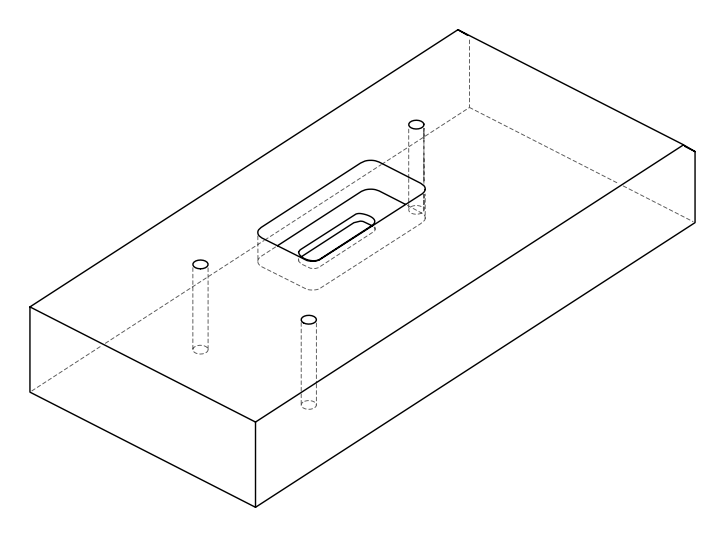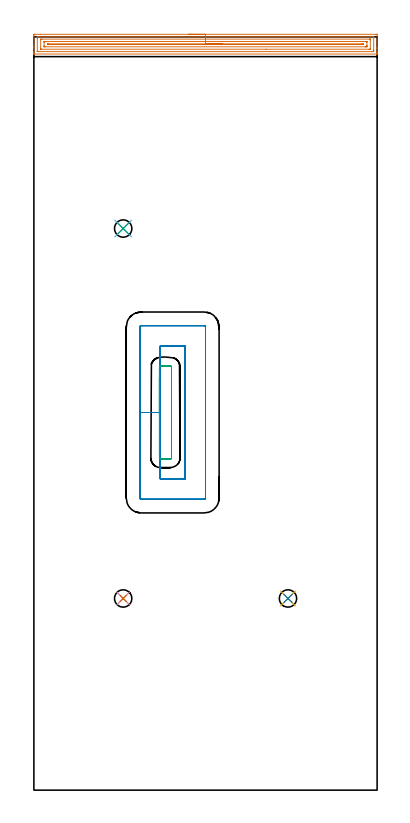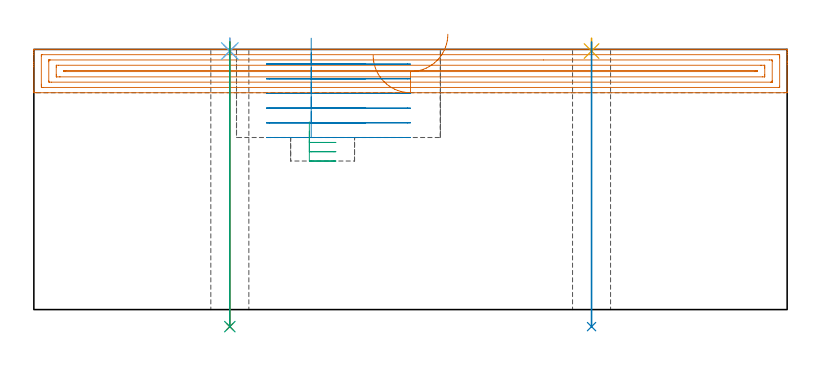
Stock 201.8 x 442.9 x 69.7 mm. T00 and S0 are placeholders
(PLAN: 9 operations, 4 tool changes, 16.7 min)
(1 AREA_MILL | FG_CHAMFER_SURFACE | UGT0205_001 | 8.25 min | 13577 mm3)
(2 MILL_RECTANGULAR_POCKET | POCKET_RECTANGULAR_STRAIGHT | UGT0201_008 | Follow Part, ap 4, ae 75% | 6.4 min | 150656 mm3)
(3 MILL_RECTANGULAR_POCKET_1 | POCKET_RECTANGULAR_STRAIGHT_1 | NXT0201_013 | Follow Part, ap 2.5, ae 75% | 1.01 min | 6801 mm3)
(4 SPOT_DRILL | STEP1HOLE | NXT0321_9005460120000 | 0.03 min | 1 mm3)
(5 SPOT_DRILL_1 | STEP1HOLE_1 | NXT0321_9005460120000 | 0.03 min | 3 mm3)
(6 SPOT_DRILL_2 | STEP1HOLE_2 | NXT0321_9005460120000 | 0.03 min | 13 mm3)
(7 DRILL_THROUGH_HOLE_INTO_CENTER | STEP1HOLE | UGT0301_215 | 0.31 min | 5650 mm3)
(8 DRILL_THROUGH_HOLE_INTO_CENTER_1 | STEP1HOLE_1 | UGT0301_215 | 0.31 min | 5668 mm3)
(9 DRILL_THROUGH_HOLE_INTO_CENTER_2 | STEP1HOLE_2 | UGT0301_215 | 0.31 min | 5656 mm3)
(TOOL UGT0205_001 | Chamfer Mill 20 x 3 x 45 deg. | D20 FL50 Z2)
(TOOL UGT0201_008 | End Mill 16 mm | D16 FL32 Z4)
(TOOL NXT0201_013 | ENDMILL 10mm | D10 FL30 Z4)
(TOOL NXT0321_9005460120000 | NC Spot Drill, 142deg, 12mm, Carbide, Uncoated | D12 PA142 FL30 Z2)
(TOOL UGT0301_215 | Twist Drill 10.2 mm | D10.2 PA118 FL82 Z2)
(OP 1 AREA_MILL)
G17 G21 G94 G90
T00 M6
G54
G17 G0 G90 X90.9 Y444.4 S1061 M3
G43 Z79.7 H0
Z68.1
G94 G1 X90.938 Z67.228 F250.
X91.052 Z66.364
X91.241 Z65.512
X91.503 Z64.68
X91.837 Z63.874
X92.24 Z63.1
X92.708 Z62.364
X93.24 Z61.672
X93.829 Z61.029
X94.472 Z60.44
X95.164 Z59.909
X95.9 Z59.44
X96.674 Z59.037
X97.48 Z58.703
X98.312 Z58.441
X99.164 Z58.252
X100.028 Z58.138
X100.9 Z58.1
X201.206
X201.604 Y444.396 Z58.102
X201.79 Y444.392 Z58.106
X201.8 Y444.202 Z58.295
Y436.831 Z65.664
Y436.24 Z66.257
Y435.947 Z66.55
Y434.178 Z68.317
Y433.591 Z68.908
Y433.127 Z69.372
X201.793 Y432.816 Z69.675
X201.791 Y432.803 Z69.688
X201.652 Y432.8 Z69.7
X0.148
X0.009 Y432.803 Z69.688
X0.007 Y432.816 Z69.675
X0. Y433.127 Z69.372
Y433.591 Z68.908
Y434.178 Z68.317
Y436.24 Z66.257
Y436.831 Z65.664
Y437.42 Z65.075
Y443.907 Z58.59
X0.002 Y444.204 Z58.293
X0.01 Y444.392 Z58.106
X0.198 Y444.399 Z58.099
X0.594 Y444.4 Z58.1
X3.728
X100.9
Y442.986 Z59.514
X199.46
X199.643 Y442.985 Z59.515
X199.735 Y442.983 Z59.517
X199.778 Y442.979 Z59.521
X199.79 Y442.977 Z59.523
X199.792 Y442.962 Z59.538
X199.797 Y442.868 Z59.632
X199.8 Y442.649 Z59.851
X199.799 Y435.062 Z67.438
X199.798 Y434.69 Z67.81
X199.79 Y434.315 Z68.185
X199.787 Y434.221 Z68.279
X199.743 Y434.219 Z68.281
X199.637 Y434.216 Z68.284
X199.423 Y434.214 Z68.286
X199.386
X2.34
X2.157 Y434.215 Z68.285
X2.065 Y434.217 Z68.283
X2.022 Y434.221 Z68.279
X2.01 Y434.223 Z68.277
X2.008 Y434.238 Z68.262
X2.003 Y434.332 Z68.168
X2. Y434.551 Z67.949
Y442.138 Z60.362
X2.002 Y442.51 Z59.99
X2.01 Y442.885 Z59.615
X2.013 Y442.979 Z59.521
X2.057 Y442.981 Z59.519
X2.163 Y442.984 Z59.516
X2.377 Y442.986 Z59.514
X2.414
X100.9
Y441.572 Z60.928
X197.319 Y441.571 Z60.929
X197.64 Y441.57 Z60.93
X197.746 Y441.567 Z60.933
X197.78 Y441.565 Z60.935
X197.79 Y441.554 Z60.946
X197.794 Y441.518 Z60.982
X197.798 Y441.412 Z61.088
X197.8 Y441.253 Z61.247
Y441.095 Z61.405
X197.799 Y435.947 Z66.553
X197.798 Y435.79 Z66.71
X197.79 Y435.636 Z66.864
X197.64 Y435.634 Z66.866
X197.068 Y435.629 Z66.871
X136.551 Y435.628 Z66.872
X4.481 Y435.629 Z66.871
X4.16 Y435.63 Z66.87
X4.054 Y435.633 Z66.867
X4.02 Y435.635 Z66.865
X4.01 Y435.646 Z66.854
X4.006 Y435.682 Z66.818
X4.002 Y435.788 Z66.712
X4. Y435.947 Z66.553
Y436.105 Z66.395
X4.001 Y441.253 Z61.247
X4.002 Y441.41 Z61.09
X4.01 Y441.564 Z60.936
X4.16 Y441.566 Z60.934
X4.732 Y441.571 Z60.929
X100.9 Y441.572 Z60.928
Y440.157 Z62.343
X195.179
X195.707 Y440.153 Z62.347
X195.764 Y440.15 Z62.35
X195.79 Y440.143 Z62.357
X195.793 Y440.101 Z62.399
X195.797 Y439.915 Z62.585
X195.8 Y439.541 Z62.959
Y437.772 Z64.728
Y437.716 Z64.784
X195.797 Y437.301 Z65.199
X195.793 Y437.095 Z65.405
X195.79 Y437.049 Z65.451
X195.74 Y437.047 Z65.453
X195.642 Y437.044 Z65.456
X194.965 Y437.043 Z65.457
X194.752
X6.621
X6.093 Y437.047 Z65.453
X6.036 Y437.05 Z65.45
X6.01 Y437.057 Z65.443
X6.007 Y437.099 Z65.401
X6.003 Y437.285 Z65.215
X6. Y437.659 Z64.841
Y439.484 Z63.016
X6.003 Y439.899 Z62.601
X6.007 Y440.105 Z62.395
X6.01 Y440.15 Z62.35
X6.06 Y440.153 Z62.347
X6.158 Y440.156 Z62.344
X6.835 Y440.157 Z62.343
X7.048
X100.9
Y438.743 Z63.757
X193.182
X193.326 Y438.742 Z63.758
X193.615 Y438.738 Z63.762
X193.79 Y438.735 Z63.765
X193.794 Y438.687 Z63.813
X193.798 Y438.6 Z63.9
X193.799 Y438.523 Z63.977
X193.797 Y438.485 Z64.015
X193.793 Y438.468 Z64.032
X193.791 Y438.464 Z64.036
X193.758 Y438.462 Z64.038
X193.47 Y438.458 Z64.042
X193.326 Y438.457 Z64.043
X8.618
X8.474 Y438.458 Z64.042
X8.185 Y438.462 Z64.038
X8.01 Y438.465 Z64.035
X8.006 Y438.513 Z63.987
X8.002 Y438.6 Z63.9
X8.001 Y438.677 Z63.823
X8.003 Y438.715 Z63.785
X8.007 Y438.732 Z63.768
X8.009 Y438.736 Z63.764
X8.042 Y438.738 Z63.762
X8.33 Y438.742 Z63.758
X8.474 Y438.743 Z63.757
X100.9
X101.772 Z63.795
X102.636 Z63.909
X103.488 Z64.098
X104.32 Z64.36
X105.126 Z64.694
X105.9 Z65.097
X106.636 Z65.565
X107.328 Z66.096
X107.971 Z66.686
X108.56 Z67.329
X109.092 Z68.021
X109.56 Z68.757
X109.963 Z69.531
X110.297 Z70.337
X110.559 Z71.169
X110.748 Z72.02
X110.862 Z72.885
X110.9 Z73.757
G0 Z79.7
M5
M2
(OP 2 MILL_RECTANGULAR_POCKET)
G17 G21 G94 G90
T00 M6
G54
G17 G0 G90 X74.3 Y247.925 S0 M3
G43 Z79.7 H0
Z72.7
G94 G1 Y222.05 Z65.767 F250.
Y183. F500.
X88.9
Y261.1
X74.3
Y222.05
X62.3
Y171.8
G3 X63.1 Y171. R0.8
G1 X100.1
G3 X100.9 Y171.8 R0.8
G1 Y272.3
G3 X100.1 Y273.1 R0.8
G1 X63.1
G3 X62.3 Y272.3 R0.8
G1 Y222.05
Y221.05
G0 X74.3 Y247.925 Z68.767
G1 Y222.05 Z61.833 F250.
Y183. F500.
X88.9
Y261.1
X74.3
Y222.05
X62.3
Y171.8
G3 X63.1 Y171. R0.8
G1 X100.1
G3 X100.9 Y171.8 R0.8
G1 Y272.3
G3 X100.1 Y273.1 R0.8
G1 X63.1
G3 X62.3 Y272.3 R0.8
G1 Y222.05
Y221.05
G0 X74.3 Y247.925 Z64.833
G1 Y222.05 Z57.9 F250.
Y183. F500.
X88.9
Y261.1
X74.3
Y222.05
X62.3
Y171.8
G3 X63.1 Y171. R0.8
G1 X100.1
G3 X100.9 Y171.8 R0.8
G1 Y272.3
G3 X100.1 Y273.1 R0.8
G1 X63.1
G3 X62.3 Y272.3 R0.8
G1 Y222.05
Y221.05
G0 X74.3 Y247.925 Z60.9
G1 Y222.05 Z53.967 F250.
Y183. F500.
X88.9
Y261.1
X74.3
Y222.05
X62.3
Y171.8
G3 X63.1 Y171. R0.8
G1 X100.1
G3 X100.9 Y171.8 R0.8
G1 Y272.3
G3 X100.1 Y273.1 R0.8
G1 X63.1
G3 X62.3 Y272.3 R0.8
G1 Y222.05
Y221.05
G0 X74.3 Y247.925 Z56.967
G1 Y222.05 Z50.033 F250.
Y183. F500.
X88.9
Y261.1
X74.3
Y222.05
X62.3
Y171.8
G3 X63.1 Y171. R0.8
G1 X100.1
G3 X100.9 Y171.8 R0.8
G1 Y272.3
G3 X100.1 Y273.1 R0.8
G1 X63.1
G3 X62.3 Y272.3 R0.8
G1 Y222.05
Y221.05
G0 X74.3 Y247.925 Z53.033
G1 Y222.05 Z46.1 F250.
Y183. F500.
X88.9
Y261.1
X74.3
Y222.05
X62.3
Y171.8
G3 X63.1 Y171. R0.8
G1 X100.1
G3 X100.9 Y171.8 R0.8
G1 Y272.3
G3 X100.1 Y273.1 R0.8
G1 X63.1
G3 X62.3 Y272.3 R0.8
G1 Y222.05
Y221.05
G0 Z79.7
M5
M2
(OP 3 MILL_RECTANGULAR_POCKET_1)
G17 G21 G94 G90
T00 M6
G54
G17 G0 G90 X73.8 Y242.545 S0 M3
G43 Z79.7 H0
Z50.275
G94 G1 Y222.05 Z44.783 F250.
Y195.2 F500.
G3 X74.3 Y194.7 R0.5
G1 X80.4
G3 X80.9 Y195.2 R0.5
G1 Y248.9
G3 X80.4 Y249.4 R0.5
G1 X74.3
G3 X73.8 Y248.9 R0.5
G1 Y222.05
Y221.05
G0 Y242.545 Z47.783
G1 Y222.05 Z42.292 F250.
Y195.2 F500.
G3 X74.3 Y194.7 R0.5
G1 X80.4
G3 X80.9 Y195.2 R0.5
G1 Y248.9
G3 X80.4 Y249.4 R0.5
G1 X74.3
G3 X73.8 Y248.9 R0.5
G1 Y222.05
Y221.05
G0 Y242.545 Z45.292
G1 Y222.05 Z39.8 F250.
Y195.2 F500.
G3 X74.3 Y194.7 R0.5
G1 X80.4
G3 X80.9 Y195.2 R0.5
G1 Y248.9
G3 X80.4 Y249.4 R0.5
G1 X74.3
G3 X73.8 Y248.9 R0.5
G1 Y222.05
Y221.05
G0 Z79.7
M5
M2
(OP 4 SPOT_DRILL)
G17 G21 G94 G90
T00 M6
G54
G17 G0 G90 X52.5 Y112.7 S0 M3
G43 Z79.7 H0
G94 G81 G98 Z69.261 F250. R72.7
G80
M5
M2
(OP 5 SPOT_DRILL_1)
G17 G21 G94 G90
T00 M6
G54
G17 G0 G90 X149.4 Y112.7 S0 M3
G43 Z79.7 H0
G94 G81 G98 Z69.261 F250. R72.7
G80
M5
M2
(OP 6 SPOT_DRILL_2)
G17 G21 G94 G90
T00 M6
G54
G17 G0 G90 X52.5 Y330.2 S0 M3
G43 Z79.7 H0
G94 G81 G98 Z69.261 F250. R72.7
G80
M5
M2
(OP 7 DRILL_THROUGH_HOLE_INTO_CENTER)
G17 G21 G94 G90
T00 M6
G54
G17 G0 G90 X52.5 Y112.7 S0 M3
G43 Z79.7 H0
G94 G73 G98 Z-4.564 F250. Q9.283 R71.7
G80
M5
M2
(OP 8 DRILL_THROUGH_HOLE_INTO_CENTER_1)
G17 G21 G94 G90
T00 M6
G54
G17 G0 G90 X149.4 Y112.7 S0 M3
G43 Z79.7 H0
G94 G73 G98 Z-4.564 F250. Q9.283 R71.7
G80
M5
M2
(OP 9 DRILL_THROUGH_HOLE_INTO_CENTER_2)
G17 G21 G94 G90
T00 M6
G54
G17 G0 G90 X52.5 Y330.2 S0 M3
G43 Z79.7 H0
G94 G73 G98 Z-4.564 F250. Q9.283 R71.7
G80
M5
M2
